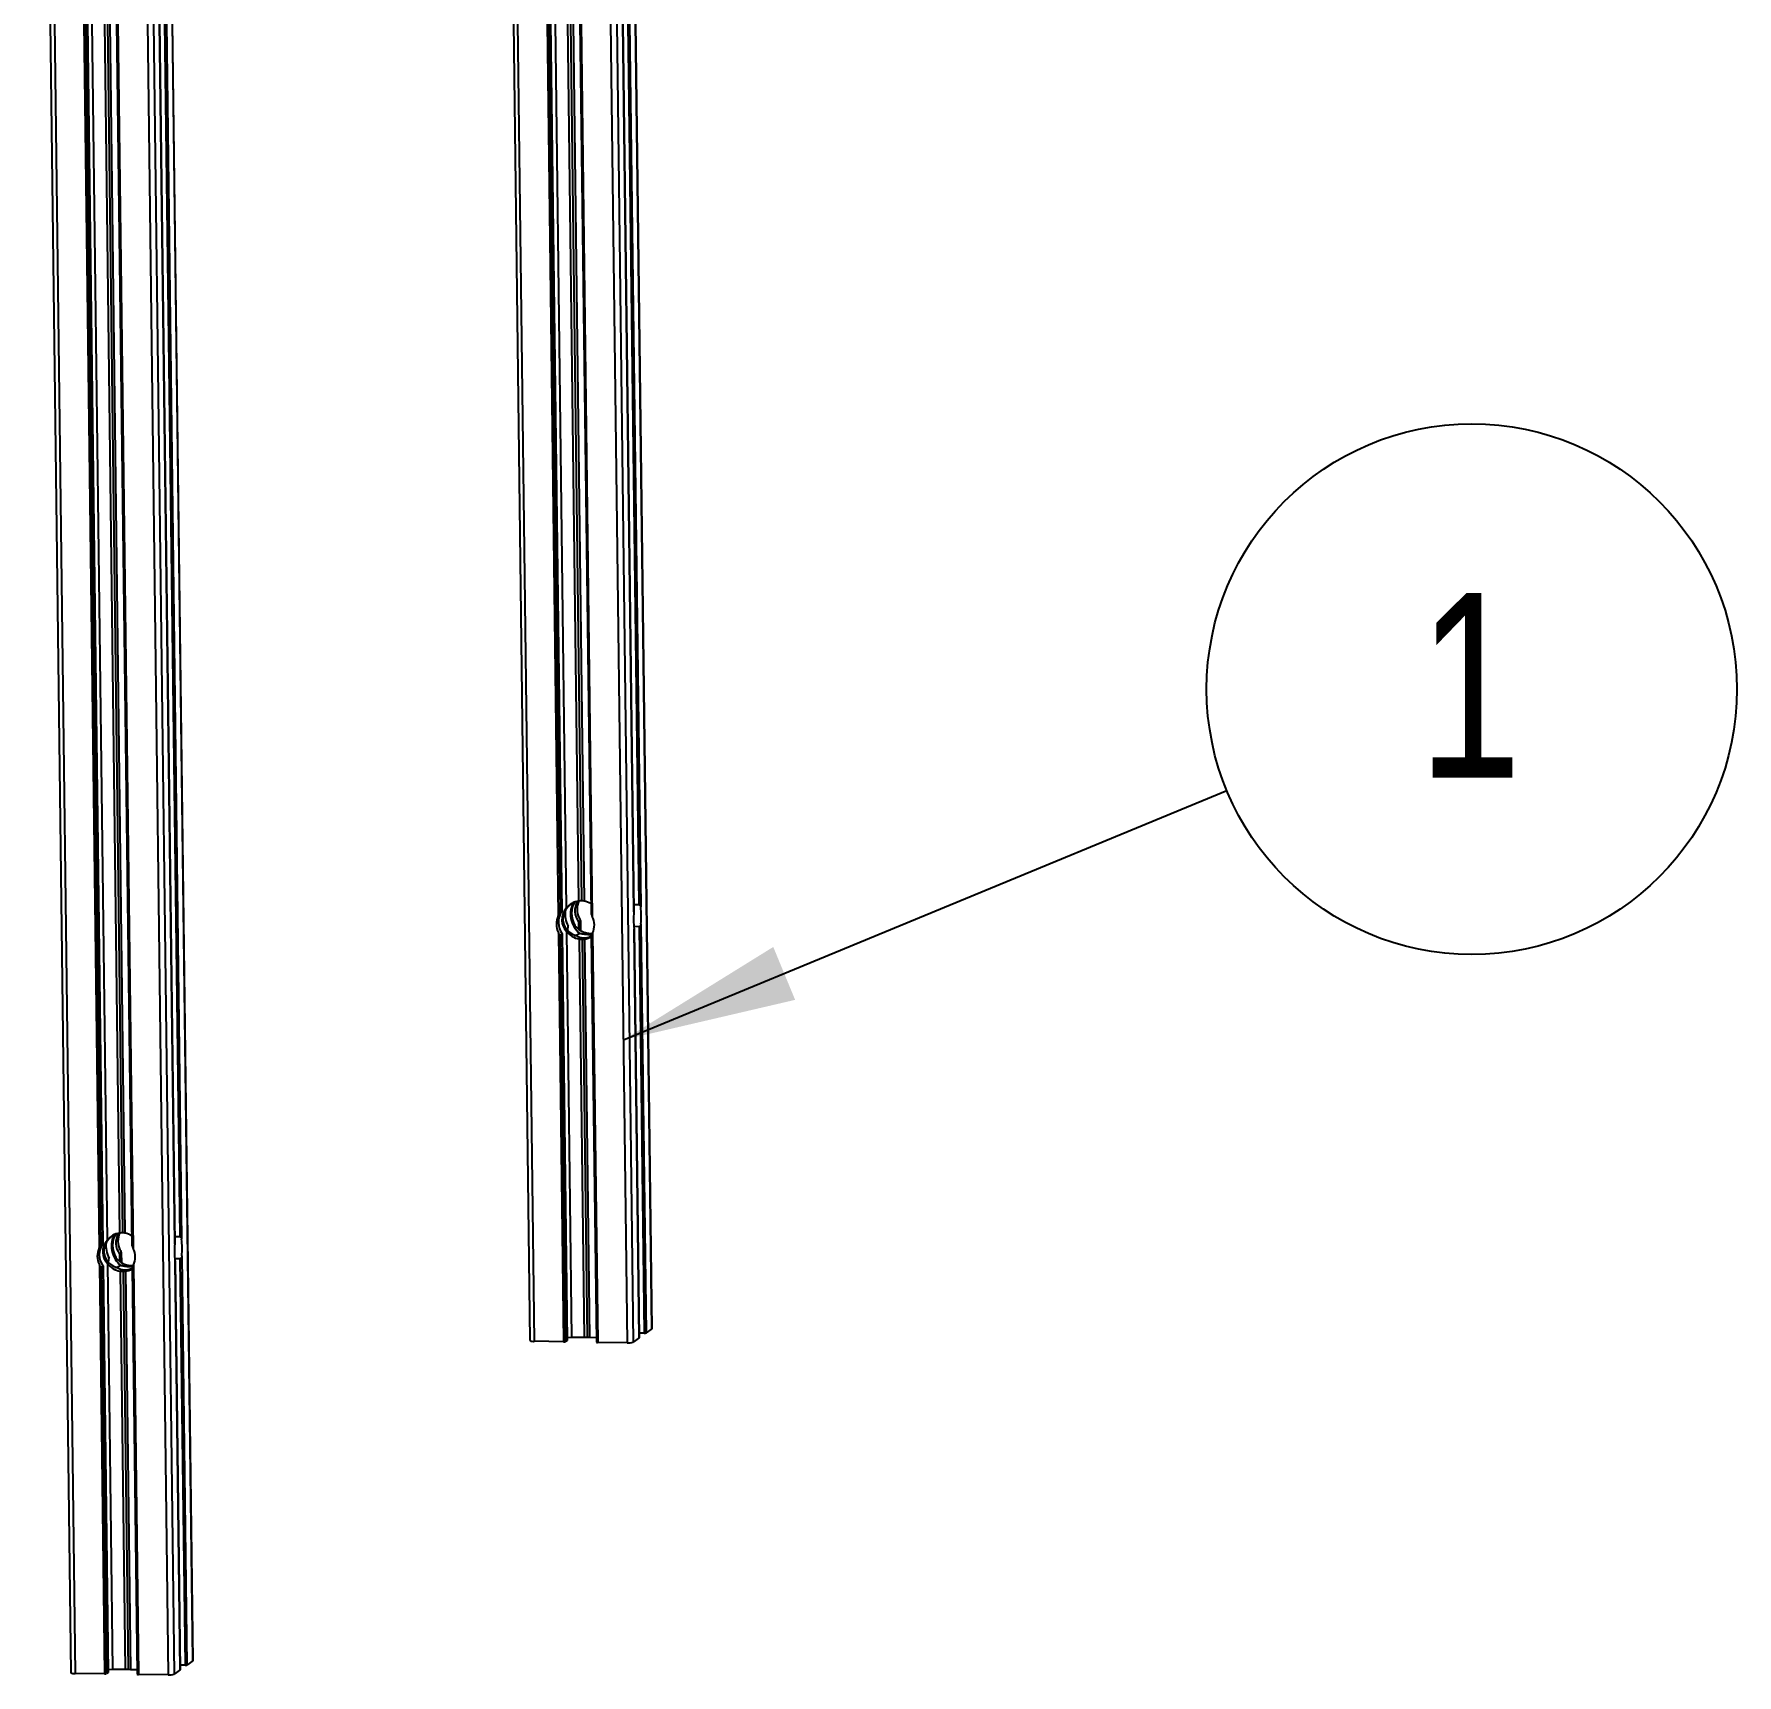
# Model space of a CAD drawing. Header units: millimetres. Extents: x 0 to 279, y 0 to 216.
# Drawn here: x 170.42 to 202.72, y 104.1 to 135.22 of the extents above; entities that cross this region are included whole.
import ezdxf

# ---------------------------------------------------------------- set-up
doc = ezdxf.new("R2010")
doc.units = ezdxf.units.MM
doc.layers.add('TITLE_BLOCK_BORDER', color=7, linetype='Continuous')
doc.styles.add('SLDTEXTSTYLE0', font='TXT', dxfattribs={"width": 0.75})
doc.dimstyles.new('SLDDIMSTYLE0', dxfattribs={"dimtxt": 0.18, "dimasz": 3.302, "dimexe": 0, "dimexo": 0.0625, "dimgap": 0, "dimtad": 0, "dimtih": 1, "dimtoh": 1, "dimdec": 0, "dimrnd": 1e-09, "dimzin": 0, "dimdsep": 46, "dimtxsty": 'Standard', "dimsah": 1, "dimcen": 0.09, "dimadec": 0, "dimazin": 0, "dimtfac": 3.302, "dimtdec": 0, "dimtofl": 0, "dimtmove": 0, "dimatfit": 3, "dimfxl": 1, "dimfrac": 2, "dimtolj": 1, "dimtzin": 0, "dimarcsym": 0})

# ---------------------------------------------------------------- blocks, each defined once
blk = doc.blocks.new('SW_NOTE_2')
at = {"layer": 'TITLE_BLOCK_BORDER', "color": 0}
blk.add_circle((4.649, 1.921), 5.031, dxfattribs=at)
at = {"layer": 'TITLE_BLOCK_BORDER', "color": 0, "insert": (4.614, 3.745), "char_height": 3.5, "attachment_point": 2, "style": 'SLDTEXTSTYLE0'}
blk.add_mtext('1', dxfattribs=at)

msp = doc.modelspace()

# ---------------------------------------------------------------- linework, layer by layer
at = {"color": 7, "linetype": 'Continuous', "lineweight": 25}
for p, q in [((179.126, 166.068), (179.823, 110.441)), ((181.442, 166.294), (182.138, 110.667)), ((182.14, 110.669), (181.444, 166.297)), ((179.207, 166.055), (179.904, 110.428)), ((180.972, 166.027), (181.669, 110.399)), ((181.089, 166.039), (181.786, 110.412)), ((181.212, 165.267), (181.797, 118.571)), ((181.797, 118.582), (181.212, 165.257)), ((181.306, 165.307), (181.89, 118.711)), ((181.341, 165.36), (181.926, 118.665)), ((172.732, 159.996), (173.429, 104.369)), ((173.431, 104.372), (172.734, 159.999)), ((170.417, 159.77), (171.113, 104.143)), ((170.497, 159.757), (171.194, 104.13)), ((172.262, 159.729), (172.959, 104.102)), ((172.38, 159.742), (173.076, 104.114)), ((172.502, 158.969), (173.087, 112.273)), ((173.087, 112.285), (172.503, 158.96)), ((172.596, 159.009), (173.18, 112.413)), ((172.631, 159.063), (173.216, 112.367)), ((179.882, 156.78), (180.361, 118.497)), ((179.918, 156.733), (180.396, 118.551)), ((179.951, 156.757), (180.429, 118.575)), ((180.035, 156.806), (180.513, 118.64)), ((180.505, 156.724), (180.984, 118.54)), ((180.529, 156.769), (181.008, 118.487)), ((180.274, 156.66), (180.749, 118.778)), ((180.331, 156.66), (180.806, 118.785)), ((180.376, 156.659), (180.851, 118.776)), ((171.172, 150.482), (171.652, 112.2)), ((171.208, 150.436), (171.686, 112.253)), ((171.241, 150.46), (171.719, 112.277)), ((171.326, 150.508), (171.804, 112.342)), ((171.565, 150.362), (172.039, 112.48)), ((171.621, 150.362), (172.096, 112.487)), ((171.667, 150.361), (172.141, 112.478)), ((171.796, 150.426), (172.274, 112.242)), ((171.819, 150.472), (172.299, 112.189)), ((180.396, 118.551), (180.429, 118.575)), ((180.675, 118.76), (180.67, 118.753)), ((181.795, 118.712), (181.89, 118.711)), ((181.797, 118.571), (181.796, 118.582)), ((180.781, 118.405), (180.748, 118.381)), ((180.748, 118.381), (180.749, 118.242)), ((180.784, 118.218), (180.781, 118.407)), ((181.895, 118.291), (181.796, 118.292)), ((181.8, 118.241), (181.801, 118.251)), ((181.801, 118.251), (181.898, 110.493)), ((181.895, 118.291), (181.992, 110.582)), ((181.93, 118.344), (182.027, 110.586)), ((180.365, 118.177), (180.462, 110.419)), ((180.434, 118.155), (180.401, 118.131)), ((180.401, 118.131), (180.498, 110.422)), ((180.434, 118.155), (180.531, 110.446)), ((180.519, 118.203), (180.615, 110.503)), ((180.758, 118.058), (180.853, 110.499)), ((180.815, 118.057), (180.909, 110.503)), ((180.86, 118.056), (180.954, 110.498)), ((180.989, 118.122), (181.085, 110.412)), ((181.012, 118.167), (181.11, 110.408)), ((181.898, 110.493), (181.801, 118.241)), ((171.966, 112.462), (171.96, 112.455)), ((171.686, 112.253), (171.719, 112.277)), ((172.074, 111.921), (172.072, 112.11)), ((173.086, 112.415), (173.18, 112.413)), ((173.087, 112.273), (173.086, 112.285)), ((171.656, 111.879), (171.753, 104.121)), ((171.725, 111.857), (171.691, 111.833)), ((171.691, 111.833), (171.788, 104.125)), ((171.725, 111.857), (171.821, 104.149)), ((171.809, 111.905), (171.905, 104.205)), ((172.071, 112.108), (172.038, 112.084)), ((172.038, 112.084), (172.04, 111.944)), ((172.279, 111.824), (172.376, 104.114)), ((172.303, 111.869), (172.4, 104.111)), ((173.185, 111.993), (173.087, 111.994)), ((173.091, 111.953), (173.188, 104.195)), ((173.091, 111.944), (173.091, 111.953)), ((173.189, 104.196), (173.092, 111.944)), ((173.185, 111.993), (173.282, 104.284)), ((173.22, 112.047), (173.317, 104.288)), ((172.048, 111.76), (172.143, 104.202)), ((172.105, 111.76), (172.2, 104.205)), ((172.15, 111.758), (172.245, 104.2)), ((180.615, 110.503), (180.53, 110.494)), ((180.853, 110.499), (180.615, 110.503)), ((180.909, 110.503), (180.853, 110.499)), ((180.954, 110.498), (180.909, 110.503)), ((181.084, 110.495), (180.954, 110.498)), ((181.992, 110.582), (181.897, 110.584)), ((182.138, 110.667), (182.027, 110.586)), ((180.462, 110.419), (179.904, 110.428)), ((180.531, 110.446), (180.498, 110.422)), ((181.669, 110.399), (181.11, 110.408)), ((181.898, 110.493), (181.786, 110.412)), ((173.429, 104.369), (173.317, 104.288)), ((171.753, 104.121), (171.194, 104.13)), ((171.821, 104.149), (171.788, 104.125)), ((171.905, 104.205), (171.821, 104.196)), ((172.143, 104.202), (171.905, 104.205)), ((172.2, 104.205), (172.143, 104.202)), ((172.245, 104.2), (172.2, 104.205)), ((172.375, 104.198), (172.245, 104.2)), ((172.959, 104.102), (172.4, 104.111)), ((173.188, 104.195), (173.076, 104.114)), ((173.282, 104.284), (173.187, 104.286))]:
    msp.add_line(p, q, dxfattribs=at)
at = {"color": 8, "linetype": 'Continuous', "lineweight": 25}
for p, q in [((180.781, 118.405), (180.783, 118.219)), ((172.071, 112.108), (172.073, 111.921))]:
    msp.add_line(p, q, dxfattribs=at)
at = {"color": 7, "linetype": 'Continuous', "lineweight": 25, "flags": 128}
for points in [[(181.898, 110.493), (181.898, 110.493), (181.898, 110.493)], [(182.14, 110.669), (182.14, 110.669), (182.138, 110.667)], [(173.431, 104.372), (173.431, 104.372), (173.429, 104.369)], [(173.189, 104.196), (173.189, 104.196), (173.188, 104.195)]]:
    msp.add_lwpolyline(points, dxfattribs=at)
at = {"color": 7, "linetype": 'Continuous', "lineweight": 25}
for centre, radius, start, end in [((180.732, 118.369), 0.367, 145.7408, 215.6944), ((180.792, 118.433), 0.347, 97.2221, 143.4968), ((181.046, 118.595), 0.368, 150.9571, 215.6478), ((181.085, 118.624), 0.367, 154.8414, 206.5938), ((180.792, 118.413), 0.368, 59.0725, 80.8526), ((183.509, 118.432), 1.718, 175.3679, 186.0673), ((180.218, 118.483), 1.718, 355.3681, 6.0671), ((180.693, 118.341), 0.367, 154.8414, 206.5938), ((179.567, 118.42), 0.99, 348.3892, 353.2279), ((180.975, 118.539), 0.373, 216.6185, 260.7073), ((180.68, 118.323), 0.367, 334.8415, 26.5937), ((180.818, 118.426), 0.373, 216.6179, 260.708), ((180.816, 118.402), 0.349, 277.2726, 299.841), ((172.083, 112.136), 0.347, 97.2221, 143.4968), ((172.337, 112.298), 0.368, 150.9571, 215.6478), ((172.375, 112.327), 0.367, 154.8414, 206.5938), ((172.082, 112.115), 0.368, 59.0725, 80.8526), ((171.984, 112.044), 0.367, 154.8414, 206.5938), ((172.022, 112.071), 0.367, 145.7408, 215.6944), ((171.971, 112.025), 0.367, 334.8415, 26.5937), ((174.799, 112.135), 1.718, 175.3681, 186.0671), ((171.508, 112.185), 1.718, 355.3683, 6.0669), ((172.108, 112.128), 0.373, 216.6179, 260.708), ((170.857, 112.122), 0.991, 348.3896, 353.2275), ((172.265, 112.241), 0.373, 216.6185, 260.7073), ((172.106, 112.104), 0.349, 277.2726, 299.841), ((181.999, 110.679), 0.0973, 265.5949, 286.6131), ((179.882, 110.55), 0.124, 241.6891, 280.085), ((180.47, 110.516), 0.0973, 265.5952, 286.6128), ((181.103, 110.445), 0.0372, 241.6881, 280.0857), ((181.693, 110.723), 0.324, 265.595, 286.6125), ((171.172, 104.252), 0.124, 241.6877, 280.0864), ((171.76, 104.218), 0.0973, 265.5944, 286.613), ((172.393, 104.147), 0.0371, 241.6847, 280.0891), ((172.984, 104.425), 0.324, 265.5946, 286.613), ((173.289, 104.381), 0.0973, 265.5938, 286.6141)]:
    msp.add_arc(centre, radius, start, end, dxfattribs=at)
for centre, major_axis, ratio, start_param, end_param in [((180.862, 118.458), (0.419, 0.132), 0.817261, 2.256432, 3.544175), ((180.883, 118.473), (0.419, 0.132), 0.817262, 2.014026, 4.062102), ((180.779, 118.475), (-0.113, 0.359), 0.740001, 1.012462, 1.828233), ((180.883, 118.473), (-0.113, 0.359), 0.740001, 0.473081, 2.346152), ((180.903, 118.488), (-0.113, 0.359), 0.740002, 0.540489, 1.828221), ((180.81, 118.421), (0.391, 0.103), 0.89391, 1.351303, 1.493164), ((180.81, 118.421), (-0.125, 0.35), 0.83759, 5.752427, 5.894288), ((180.81, 118.421), (0.391, 0.103), 0.89391, 4.351027, 4.492889), ((180.81, 118.421), (-0.125, 0.35), 0.83759, 2.752688, 2.894549), ((180.955, 118.526), (-0.125, 0.35), 0.83759, 2.61083, 2.752692), ((180.955, 118.526), (0.391, 0.103), 0.89391, 4.492892, 4.634753), ((172.173, 112.176), (-0.113, 0.359), 0.740001, 0.473081, 2.346152), ((172.194, 112.191), (-0.113, 0.359), 0.740002, 0.540489, 1.828221), ((172.1, 112.123), (0.391, 0.103), 0.89391, 1.351303, 1.493164), ((172.1, 112.123), (-0.125, 0.35), 0.83759, 5.752427, 5.894288), ((172.152, 112.161), (0.419, 0.132), 0.817261, 2.256432, 3.544175), ((172.173, 112.176), (0.419, 0.132), 0.817262, 2.014026, 4.062102), ((172.069, 112.177), (-0.113, 0.359), 0.740001, 1.012462, 1.828233), ((172.245, 112.228), (-0.125, 0.35), 0.83759, 2.61083, 2.752692), ((172.245, 112.228), (0.391, 0.103), 0.89391, 4.492892, 4.634753), ((172.1, 112.123), (0.391, 0.103), 0.89391, 4.351027, 4.492889), ((172.1, 112.123), (-0.125, 0.35), 0.83759, 2.752688, 2.894549)]:
    msp.add_ellipse(centre, major_axis=major_axis, ratio=ratio, start_param=start_param, end_param=end_param, dxfattribs=at)
for points, knots in [([(181.89, 118.711), (181.892, 118.711), (181.897, 118.71), (181.904, 118.706), (181.913, 118.699), (181.922, 118.685), (181.924, 118.672), (181.926, 118.665)], [0, 0, 0, 0, 0.09834, 0.195993, 0.345439, 0.596589, 1, 1, 1, 1]), ([(180.361, 118.497), (180.366, 118.506), (180.372, 118.518), (180.382, 118.533), (180.388, 118.542), (180.392, 118.547), (180.395, 118.55), (180.396, 118.551), (180.396, 118.551)], [0, 0, 0, 0, 0.411446, 0.580089, 0.749616, 0.857538, 0.948633, 1, 1, 1, 1]), ([(180.757, 118.46), (180.761, 118.451), (180.768, 118.438), (180.776, 118.423), (180.779, 118.415), (180.781, 118.409), (180.782, 118.406), (180.781, 118.406), (180.781, 118.405)], [0, 0, 0, 0, 0.420427, 0.587057, 0.754582, 0.86153, 0.951932, 1, 1, 1, 1]), ([(180.984, 118.54), (180.984, 118.54), (180.984, 118.539), (180.985, 118.535), (180.988, 118.526), (180.997, 118.51), (181.004, 118.496), (181.008, 118.487)], [0, 0, 0, 0, 0.015727, 0.122323, 0.285475, 0.559636, 1, 1, 1, 1]), ([(181.93, 118.344), (181.928, 118.335), (181.927, 118.321), (181.919, 118.306), (181.912, 118.298), (181.905, 118.293), (181.9, 118.291), (181.896, 118.291), (181.895, 118.291)], [0, 0, 0, 0, 0.420435, 0.587064, 0.754579, 0.861526, 0.951932, 1, 1, 1, 1]), ([(180.401, 118.131), (180.401, 118.131), (180.399, 118.13), (180.395, 118.133), (180.388, 118.14), (180.377, 118.155), (180.37, 118.168), (180.365, 118.177)], [0, 0, 0, 0, 0.098339, 0.195987, 0.345444, 0.596601, 1, 1, 1, 1]), ([(180.772, 118.163), (180.764, 118.159), (180.737, 118.146), (180.702, 118.125), (180.68, 118.111), (180.682, 118.11), (180.683, 118.11)], [0, 0, 0, 0, 0.135023, 0.480218, 0.795328, 1, 1, 1, 1]), ([(180.715, 118.121), (180.719, 118.119), (180.737, 118.106), (180.779, 118.087), (180.845, 118.078), (180.91, 118.084), (180.963, 118.099), (180.991, 118.112), (181.001, 118.117)], [0, 0, 0, 0, 0.0628315, 0.2917652, 0.5043488, 0.6922219, 0.8790447, 1, 1, 1, 1]), ([(181.001, 118.144), (180.999, 118.144), (180.979, 118.139), (180.93, 118.138), (180.864, 118.143), (180.81, 118.153), (180.782, 118.16), (180.772, 118.163)], [0, 0, 0, 0, 0.03975, 0.330107, 0.589329, 0.84784, 1, 1, 1, 1]), ([(181.012, 118.167), (181.008, 118.158), (181.002, 118.146), (180.994, 118.132), (180.991, 118.126), (180.989, 118.122), (180.989, 118.122), (180.989, 118.122)], [0, 0, 0, 0, 0.459287, 0.641313, 0.824306, 0.941136, 1, 1, 1, 1]), ([(171.652, 112.2), (171.656, 112.208), (171.662, 112.221), (171.672, 112.236), (171.678, 112.244), (171.683, 112.25), (171.685, 112.252), (171.686, 112.253), (171.686, 112.253)], [0, 0, 0, 0, 0.411446, 0.58009, 0.74963, 0.857537, 0.948633, 1, 1, 1, 1]), ([(172.047, 112.162), (172.052, 112.153), (172.058, 112.141), (172.066, 112.125), (172.07, 112.117), (172.072, 112.111), (172.072, 112.108), (172.071, 112.108), (172.071, 112.108)], [0, 0, 0, 0, 0.420428, 0.587057, 0.754582, 0.861529, 0.951911, 1, 1, 1, 1]), ([(172.274, 112.242), (172.274, 112.242), (172.274, 112.241), (172.275, 112.237), (172.279, 112.229), (172.287, 112.212), (172.294, 112.198), (172.299, 112.189)], [0, 0, 0, 0, 0.015727, 0.122324, 0.285465, 0.55963, 1, 1, 1, 1]), ([(173.18, 112.413), (173.182, 112.413), (173.187, 112.412), (173.195, 112.409), (173.203, 112.402), (173.212, 112.388), (173.215, 112.375), (173.216, 112.367)], [0, 0, 0, 0, 0.098337, 0.195989, 0.345434, 0.596582, 1, 1, 1, 1]), ([(171.691, 111.833), (171.691, 111.833), (171.69, 111.833), (171.685, 111.836), (171.679, 111.842), (171.668, 111.857), (171.66, 111.871), (171.656, 111.879)], [0, 0, 0, 0, 0.09834, 0.195989, 0.345436, 0.596595, 1, 1, 1, 1]), ([(172.062, 111.865), (172.055, 111.861), (172.028, 111.848), (171.993, 111.827), (171.97, 111.813), (171.972, 111.813), (171.973, 111.812)], [0, 0, 0, 0, 0.135027, 0.480214, 0.795322, 1, 1, 1, 1]), ([(172.005, 111.824), (172.009, 111.821), (172.027, 111.808), (172.069, 111.79), (172.135, 111.78), (172.201, 111.787), (172.253, 111.802), (172.281, 111.814), (172.292, 111.819)], [0, 0, 0, 0, 0.062832, 0.291763, 0.504347, 0.692221, 0.879042, 1, 1, 1, 1]), ([(172.291, 111.847), (172.289, 111.846), (172.27, 111.842), (172.22, 111.84), (172.154, 111.845), (172.101, 111.855), (172.073, 111.862), (172.062, 111.865)], [0, 0, 0, 0, 0.039753, 0.330109, 0.589331, 0.84784, 1, 1, 1, 1]), ([(172.303, 111.869), (172.298, 111.86), (172.292, 111.848), (172.285, 111.834), (172.281, 111.828), (172.279, 111.824), (172.279, 111.824), (172.279, 111.824)], [0, 0, 0, 0, 0.459287, 0.641314, 0.824309, 0.941156, 1, 1, 1, 1]), ([(173.22, 112.047), (173.219, 112.037), (173.217, 112.024), (173.209, 112.008), (173.203, 112), (173.195, 111.995), (173.19, 111.993), (173.186, 111.993), (173.185, 111.993)], [0, 0, 0, 0, 0.420433, 0.587061, 0.754585, 0.861531, 0.951932, 1, 1, 1, 1])]:
    msp.add_open_spline(points, degree=3, knots=knots, dxfattribs=at)

# ---------------------------------------------------------------- block references
at = {"layer": 'TITLE_BLOCK_BORDER'}
msp.add_blockref('SW_NOTE_2', (193.045, 120.875), dxfattribs=at)

# ---------------------------------------------------------------- leaders
msp.add_leader([(181.597, 116.144), (193.045, 120.875)], dimstyle='SLDDIMSTYLE0', dxfattribs=at)

doc.saveas('drawing.dxf')
